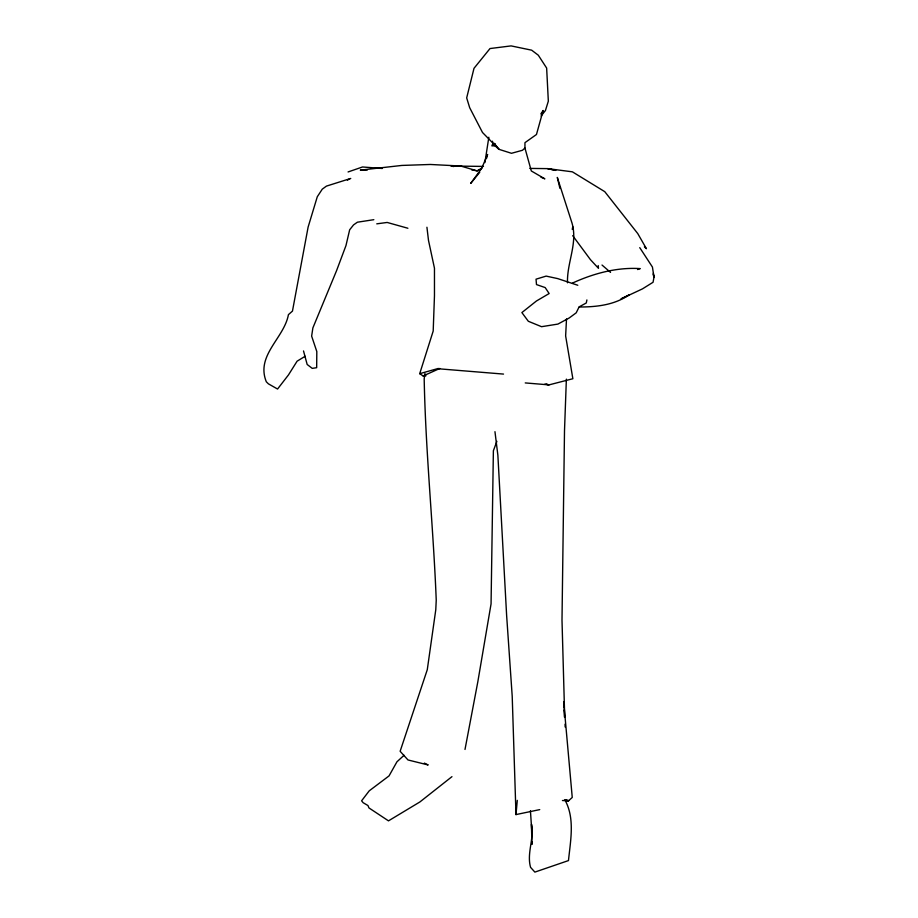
<?xml version="1.0" encoding="UTF-8"?>
<svg xmlns="http://www.w3.org/2000/svg" width="918" height="918" viewBox="0 0 918 918"><rect width="100%" height="100%" fill="white"/><g stroke="black" fill="none" stroke-linecap="round" stroke-linejoin="round"><path stroke-width="1.38" d="M567.496 282.79C566.808 262.651 577.927 243.35 572.006 223.051L557.306 177.415L559.911 188.351M531.992 841.806L531.958 844.376L531.419 824.571M566.509 318.971L565.637 335.942L572.866 378.732L549.01 384.883L525.245 382.921M539.727 809.619L515.985 814.587L517.282 800.37M531.579 824.33C534.322 838.742 526.565 853.235 530.57 867.349L534.873 872.1L568.471 860.579C570.491 840.785 575.012 818.753 565.213 800.496M488.835 137.241L484.899 162.624M424.977 373.465L424.185 378.813C425.608 452.746 433.33 526.335 436.234 600.211L435.775 609.804L427.283 669.681L400.133 751.291L407.994 759.966L428.178 764.969L424.357 763.099M465.001 749.455L477.83 681.764L491.061 603.906L493.379 450.749L496.879 441.317M572.247 229.374L572.775 226.677M586.9 299.945L586.281 302.974L579.132 306.876L576.206 312.82L569.252 317.949L557.903 324.088L541.54 326.693L528.32 321.266L521.883 312.579L536.445 300.989L549.148 293.542L545.177 287.575L536.491 284.58L536.043 279.175L546.141 276.1L557.685 278.602L577.789 285.257M486.483 158.527L487.596 154.442L481.652 168.373L470.716 183.382L479.747 172.274M425.929 375.818L423.129 375.955L419.71 373.672L433.193 331.042L434.466 295.814L434.466 268.217L428.499 240.401L426.927 227.239M540.817 113.993L543.135 110.493L536.468 134.498L524.947 142.669L524.947 148.05L531.315 170.966L544.856 178.849L540.977 177.22M541.104 115.978L545.441 110.504L548.333 101.175L546.646 68.07L538.304 55.218L531.66 50.18L511.085 45.9L490.005 48.551L473.998 68.322L466.677 97.905L469.683 107.704L482.512 132.502L499.013 149.347L511.487 153.295L522.468 150.277L524.947 148.05M404.058 755.284L396.955 761.791L389.048 775.894L369.243 790.823L361.612 800.794L363.115 802.676L367.98 805.556L368.944 807.92L388.486 820.853L419.893 801.953L451.954 776.662M562.436 800.542L568.667 800.68L572.247 797.455L563.675 701.57L563.95 707.227M305.166 356.264L297.088 361.199L288.481 374.911L277.557 389.037L268.389 383.827L266.323 381.785C255.571 355.369 284.178 338.168 288.424 314.644L292.463 311.099L308.115 227.102L317.284 196.75L322.275 189.154L326.429 186.113L350.745 178.448M347.394 180.18L349.861 178.723M481.893 168.109L477.165 170.874L471.645 169.853M481.009 169.096L477.165 170.874L460.687 166.02L430.335 164.471L401.832 165.435L360.315 170.128L367.269 170.105M423.129 375.955L439.814 368.462M572.465 283.077C593.556 273.438 616.793 267.115 640.236 268.607L637.574 269.536M348.071 171.953L362.541 166.973L382.255 168.487M419.71 373.672L438.379 368.428M373.833 219.689L357.389 222.202L353.556 224.899L349.655 229.81L345.96 245.611L336.55 270.695L312.877 327.91L311.638 336.114L316.813 351.56L316.664 367.693L312.246 368.37L307.163 364.469L303.514 350.94M376.759 223.843L387.178 222.454L407.89 228.249M483.499 166.41L450.979 166.032L453.733 166.537M496.041 145.847L491.876 145.859L492.805 143.724L492.507 141.211M529.812 168.407L547.725 168.625L572.384 171.827L604.767 191.667L637.769 233.597L646.433 248.721L644.402 246.862M579.224 307.002C596.551 307.014 614.314 305.04 628.979 294.965L621.05 298.878L642.428 288.895L653.054 282.274L654.006 277.167L652.423 267.035L639.754 247.642M438.597 368.784L503.523 374.085M568.667 800.68L564.444 800.163L568.667 800.657L565.27 800.152M495.433 144.069L492.805 143.724L499.013 149.347L494.136 143.242M544.936 384.068L549.01 384.883L546.325 384.068M555.126 170.243L547.725 168.625L555.815 170.415M602.013 265.038L610.539 272.394M572.694 235.662L590.446 259.656L598.479 268.331L598.192 265.543M653.203 274.62L654.006 277.167L653.283 273.231M494.963 431.678L497.877 455.282L506.621 615.324L512.21 696.246L515.985 814.61M566.372 379.134L564.501 430.737L562 620.132L564.696 717.084M532.073 835.38L530.432 810.72M564.1 710.062L564.455 717.142M565.04 724.176L565.167 726.999"/></g></svg>
